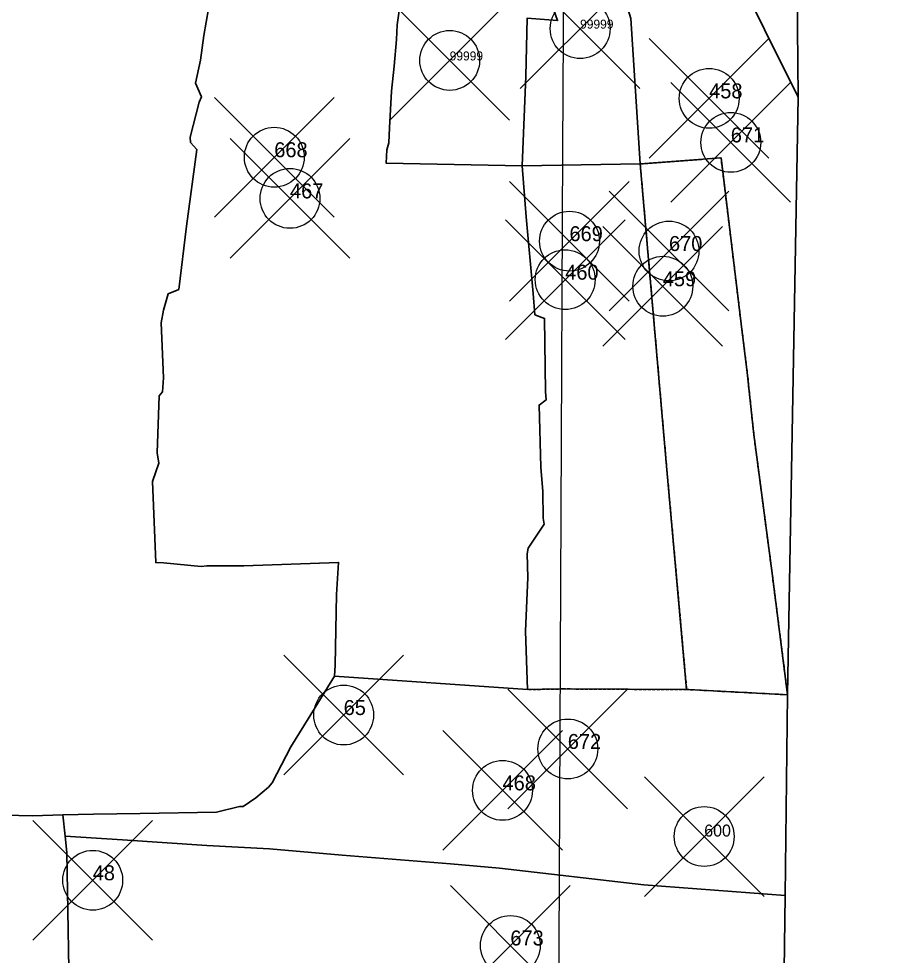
# Model space of a CAD drawing. Header units: millimetres. Extents: x -7 to 1322, y -2814 to 707.
# Drawn here: x 676.8 to 821.8, y 290.6 to 447.3 of the extents above; entities that cross this region are included whole.
import ezdxf

# ---------------------------------------------------------------- set-up
doc = ezdxf.new("R2010")
doc.units = ezdxf.units.MM
doc.header["$PDMODE"] = 35
doc.header["$PDSIZE"] = 10
doc.linetypes.add('DASHED', pattern=[0.75, 0.5, -0.25])
for name, color, linetype in [('Image', 7, 'Continuous'), ('Line_Marking_Adusting_Sheet', 1, 'Continuous'), ('Text_Gird_No', 1, 'Continuous'), ('Text_Survey_No_Old', 5, 'Continuous')]:
    doc.layers.add(name, color=color, linetype=linetype)
for name, color, linetype, lineweight in [('Poly_Survey_Bndry', 250, 'Continuous', 30), ('Poly_Village_Bndry', 250, 'Continuous', 30), ('Text_Survey_No', 250, 'Continuous', 0)]:
    doc.layers.add(name, color=color, linetype=linetype, lineweight=lineweight)
doc.layers.add('Text_Chalta_No', color=5, linetype='Continuous', lineweight=0, true_color=0x0000ff)
doc.styles.get("Standard").update_dxf_attribs({"font": 'Sakal Marathi_N_Ship.TTF'})
picture_1 = doc.add_image_def('image1.jpg', size_in_pixel=(14518, 11021))

msp = doc.modelspace()

# ---------------------------------------------------------------- linework, layer by layer
at = {"layer": 'Line_Marking_Adusting_Sheet'}
msp.add_lwpolyline([(768.8, 609.44), (767.73, 425.4), (767.16, 304.2), (766.16, 88.09)], dxfattribs=at)
at = {"layer": 'Poly_Survey_Bndry'}
for points in [[(775.54, 493.77), (766.63, 487.92), (779.13, 447.32), (780.71, 423.03), (794.23, 424.06), (797.59, 396.29), (798.6, 388.21), (799.7, 377.82), (802.71, 355.04), (805.34, 334.33), (807.13, 434.21), (795.83, 456.87), (791.43, 465.61), (786.91, 474.47), (780.33, 486.01)], [(780.71, 423.03), (779.13, 447.32), (766.63, 487.92), (759.33, 485.39), (755.29, 484), (756.69, 478.91), (760.15, 468.24), (762.31, 460.9), (764.16, 454.77), (766.89, 447), (761.8, 447.39), (761.58, 437.72), (760.96, 422.72)], [(780.71, 423.03), (794.23, 424.06), (797.59, 396.29), (798.6, 388.21), (799.7, 377.82), (802.71, 355.04), (805.34, 334.33), (788.86, 335.18), (788.47, 335.18), (785.17, 371.91)], [(761.85, 335.19), (767.81, 335.3), (788.47, 335.18), (785.17, 371.91), (780.71, 423.03), (760.96, 422.72), (761.62, 414.18), (762.8, 401.39), (763.11, 397.84), (764.72, 397.21), (764.86, 385.01), (764.96, 383.59), (763.8, 382.73), (764.08, 372.39), (764.45, 368.28), (764.46, 363.86), (764.63, 362.84), (761.98, 358.8), (761.82, 357.86), (761.92, 353.9), (761.55, 344.95)], [(761.85, 335.19), (729.58, 337.41), (725.19, 330.28), (722.28, 325.63), (719.18, 319.6), (718.55, 318.89), (716.44, 317.09), (714.32, 315.64), (713.71, 315.64), (709.89, 314.71), (697.1, 314.49), (689.3, 314.38), (684.19, 314.25), (684.56, 310.72), (694.17, 310.06), (708.24, 309.11), (718.72, 308.58), (730.88, 307.5), (748.98, 306.05), (757.2, 305.35), (781.31, 302.55), (804.93, 300.79), (805.34, 334.33), (788.86, 335.18), (788.47, 335.18), (767.81, 335.3)], [(765.52, 271.3), (756.95, 272.15), (750.38, 272.8), (734.76, 274.29), (717.39, 275.95), (697.03, 277.96), (685.37, 278.75), (684.85, 307.97), (684.56, 310.72), (694.17, 310.06), (708.24, 309.11), (718.72, 308.58), (730.88, 307.5), (748.98, 306.05), (757.2, 305.35), (781.31, 302.55), (804.93, 300.79), (804.52, 267.53)]]:
    msp.add_lwpolyline(points, close=True, dxfattribs=at)
for points in [[(775.54, 493.77), (780.33, 486.01), (786.91, 474.47), (791.43, 465.61), (795.83, 456.87), (807.13, 434.21)], [(766.63, 487.92), (779.13, 447.32), (780.71, 423.03)], [(743.78, 483.88), (743.92, 465.94), (743.76, 460.46), (743.52, 458.85), (748.41, 458.35), (751.56, 450.17), (743.84, 450.16), (740.41, 449.97), (740.45, 449.01), (740.05, 446.27), (739.94, 443.86), (739.56, 439.37), (739.15, 435.21), (738.8, 429.07), (738.66, 426.55), (738.34, 425.39), (738.23, 423.18), (760.96, 422.72)], [(760.96, 422.72), (761.58, 437.72), (761.8, 447.39), (766.89, 447), (764.16, 454.77), (762.31, 460.9), (760.15, 468.24), (756.69, 478.91), (755.29, 484)], [(795.83, 456.87), (807.13, 434.21), (806.81, 463.23)], [(740.45, 449.01), (740.05, 446.27), (739.94, 443.86), (739.56, 439.37), (739.15, 435.21), (738.8, 429.07), (738.66, 426.55), (738.34, 425.39), (738.23, 423.18), (760.96, 422.72), (761.58, 437.72), (761.8, 447.39), (766.89, 447), (764.16, 454.77)], [(674.52, 314.22), (679.09, 314.11), (684.19, 314.25), (689.3, 314.38), (697.1, 314.49), (709.89, 314.71), (713.71, 315.64), (714.32, 315.64), (716.44, 317.09), (718.55, 318.89), (719.18, 319.6), (722.28, 325.63), (725.19, 330.28), (729.58, 337.41), (729.73, 339.29), (729.93, 351.09), (730.27, 356.45), (714.44, 355.85), (708.25, 355.85), (707.33, 355.74), (701, 356.37), (699.71, 356.42), (699.16, 369.97), (700.24, 373.05), (699.98, 374.76), (700.29, 384.27), (700.85, 384.96), (701.03, 387.27), (700.61, 396.49), (701.03, 398.6), (701.77, 401.32), (703.56, 402.08), (704.88, 412.64), (706.56, 425.43), (705.54, 426.65), (705.45, 427.51), (706.95, 433.35), (707.36, 434.25), (706.38, 436.54), (707.22, 440.38), (707.73, 444.48), (708.95, 451.23)], [(729.58, 337.41), (729.73, 339.29), (729.93, 351.09), (730.27, 356.45), (714.44, 355.85), (708.25, 355.85), (707.33, 355.74), (701, 356.37), (699.71, 356.42), (699.16, 369.97), (700.24, 373.05), (699.98, 374.76), (700.29, 384.27), (700.85, 384.96), (701.03, 387.27), (700.61, 396.49), (701.03, 398.6), (701.77, 401.32), (703.56, 402.08), (704.88, 412.64), (706.56, 425.43), (705.54, 426.65), (705.45, 427.51), (706.95, 433.35), (707.36, 434.25), (706.38, 436.54), (707.22, 440.38), (707.73, 444.48), (708.95, 451.23)], [(708.95, 451.23), (707.73, 444.48), (707.22, 440.38), (706.38, 436.54), (707.36, 434.25), (706.95, 433.35), (705.45, 427.51), (705.54, 426.65), (706.56, 425.43), (704.88, 412.64), (703.56, 402.08), (701.77, 401.32), (701.03, 398.6), (700.61, 396.49), (701.03, 387.27), (700.85, 384.96), (700.29, 384.27), (699.98, 374.76), (700.24, 373.05), (699.16, 369.97), (699.71, 356.42), (701, 356.37), (707.33, 355.74), (708.25, 355.85), (714.44, 355.85), (730.27, 356.45), (729.93, 351.09), (729.73, 339.29), (729.58, 337.41), (761.85, 335.19), (761.55, 344.95), (761.92, 353.9), (761.82, 357.86), (761.98, 358.8), (764.63, 362.84), (764.46, 363.86), (764.45, 368.28), (764.08, 372.39), (763.8, 382.73), (764.96, 383.59), (764.86, 385.01), (764.72, 397.21), (763.11, 397.84), (762.8, 401.39), (761.62, 414.18), (760.96, 422.72), (738.23, 423.18), (738.34, 425.39), (738.66, 426.55), (738.8, 429.07), (739.15, 435.21), (739.56, 439.37), (739.94, 443.86), (740.05, 446.27), (740.45, 449.01)], [(780.71, 423.03), (760.96, 422.72)], [(760.96, 422.72), (761.62, 414.18), (762.8, 401.39), (763.11, 397.84), (764.72, 397.21), (764.86, 385.01), (764.96, 383.59), (763.8, 382.73), (764.08, 372.39), (764.45, 368.28), (764.46, 363.86), (764.63, 362.84), (761.98, 358.8), (761.82, 357.86), (761.92, 353.9), (761.55, 344.95), (761.85, 335.19)], [(684.19, 314.25), (689.3, 314.38), (697.1, 314.49), (709.89, 314.71), (713.71, 315.64), (714.32, 315.64), (716.44, 317.09), (718.55, 318.89), (719.18, 319.6), (722.28, 325.63), (725.19, 330.28), (729.58, 337.41)], [(761.85, 335.19), (729.58, 337.41)], [(642.12, 323.11), (641.91, 318.17), (650.48, 316.25), (650.97, 316.09), (653.8, 315.5), (674.52, 314.22), (679.09, 314.11), (684.19, 314.25)], [(685.37, 278.75), (684.85, 307.97), (684.56, 310.72), (684.19, 314.25), (679.09, 314.11), (674.52, 314.22)], [(684.19, 314.25), (684.56, 310.72)], [(684.56, 310.72), (694.17, 310.06), (708.24, 309.11), (718.72, 308.58), (730.88, 307.5), (748.98, 306.05), (757.2, 305.35), (781.31, 302.55), (804.93, 300.79)], [(684.56, 310.72), (684.85, 307.97), (685.37, 278.75)]]:
    msp.add_lwpolyline(points, dxfattribs=at)
at = {"layer": 'Poly_Survey_Bndry', "linetype": 'DASHED'}
for points in [[(780.71, 423.03), (794.23, 424.06), (797.59, 396.29), (798.6, 388.21), (799.7, 377.82), (802.71, 355.04), (805.34, 334.33)], [(780.71, 423.03), (785.17, 371.91), (788.47, 335.18)], [(788.47, 335.18), (767.81, 335.3), (761.85, 335.19)], [(805.34, 334.33), (788.86, 335.18), (788.47, 335.18)]]:
    msp.add_lwpolyline(points, dxfattribs=at)
at = {"layer": 'Poly_Village_Bndry'}
for points in [[(807.13, 434.21), (806.81, 463.23)], [(805.34, 334.33), (807.13, 434.21)], [(804.93, 300.79), (805.34, 334.33)], [(804.52, 267.53), (804.93, 300.79)]]:
    msp.add_lwpolyline(points, dxfattribs=at)
at = {"layer": 'Text_Chalta_No'}
for p in [(731.13, 330.94), (689.18, 303.32)]:
    msp.add_point(p, dxfattribs=at)
at = {"layer": 'Text_Gird_No'}
msp.add_point((791.41, 310.63), dxfattribs=at)
at = {"layer": 'Text_Survey_No'}
for p in [(770.66, 445.65), (748.86, 440.34), (795.85, 426.64), (719.53, 424.16), (768.88, 410.13), (785.52, 408.49), (768.6, 325.27), (759, 292.43)]:
    msp.add_point(p, dxfattribs=at)
at = {"layer": 'Text_Survey_No_Old'}
for p in [(792.23, 434), (722.16, 417.28), (768.17, 403.7), (784.48, 402.6), (757.69, 318.35)]:
    msp.add_point(p, dxfattribs=at)

# ---------------------------------------------------------------- texts
at = {"layer": 'Text_Chalta_No', "linetype": 'DASHED'}
for s, p in [('65', (731.13, 330.94)), ('48', (689.18, 303.32))]:
    msp.add_text(s, height=2.5, dxfattribs=at).set_placement(p)
at = {"layer": 'Text_Gird_No'}
msp.add_text('600', height=2, dxfattribs=at).set_placement((791.41, 310.63))
at = {"layer": 'Text_Survey_No', "linetype": 'DASHED'}
for s, height, p in [('99999', 1.5, (770.66, 445.65)), ('99999', 1.5, (748.86, 440.34)), ('671', 2.5, (795.85, 426.64)), ('668', 2.5, (719.53, 424.16)), ('669', 2.5, (768.88, 410.13)), ('670', 2.5, (785.52, 408.49)), ('672', 2.5, (768.6, 325.27)), ('673', 2.5, (759, 292.43))]:
    msp.add_text(s, height=height, dxfattribs=at).set_placement(p)
at = {"layer": 'Text_Survey_No_Old', "linetype": 'DASHED'}
for s, p in [('458', (792.23, 434)), ('467', (722.16, 417.28)), ('460', (768.17, 403.7)), ('459', (784.48, 402.6)), ('468', (757.69, 318.35))]:
    msp.add_text(s, height=2.5, dxfattribs=at).set_placement(p)

# ---------------------------------------------------------------- pictures from other files: only their frames are drawn
at = {"layer": 'Image'}
image = msp.add_image(picture_1, insert=(0, 0), size_in_units=(921.89, 699.83), dxfattribs=at)
image.dxf.flags = 7

doc.saveas('drawing.dxf')
